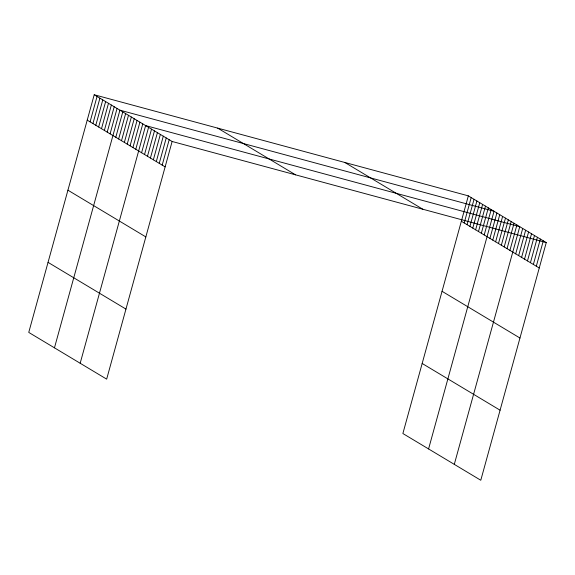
<?xml version="1.0" encoding="UTF-8"?>
<svg xmlns="http://www.w3.org/2000/svg" width="575" height="575" viewBox="0 0 575 575"><rect width="100%" height="100%" fill="white"/><g stroke="black" fill="none" stroke-linecap="round" stroke-linejoin="round"><path stroke-width="0.86" d="M94.214 94.746L28.75 332.408L106.663 379.141L172.126 141.479L94.214 94.746L468.338 195.859L546.25 242.592L480.786 480.254L402.874 433.521L468.338 195.859M90.074 121.85L97.067 96.463M92.934 123.56L99.928 98.174M95.788 125.278L102.781 99.892M98.648 126.989L105.642 101.603M101.502 128.707L108.495 103.313M104.362 130.417L111.356 105.031M107.216 132.128L114.209 106.742M110.077 133.846L117.07 108.459M54.46 347.832L119.923 110.17L494.047 211.284L428.583 448.938M115.791 137.274L122.784 111.881M118.644 138.985L125.638 113.598M121.505 140.695L128.498 115.309M124.358 142.413L131.352 117.027M127.219 144.124L134.212 118.737M130.072 145.834L137.066 120.448M132.933 147.552L139.919 122.166M135.786 149.263L142.78 123.877M80.177 363.249L145.633 125.594L519.757 226.701L454.293 464.363M141.587 152.742L148.58 127.355M144.533 154.51L151.52 129.123M147.473 156.278L154.467 130.884M150.42 158.039L157.413 132.653M153.36 159.807L160.353 134.421M156.307 161.568L163.3 136.182M159.246 163.336L166.24 137.95M162.193 165.104L169.187 139.711M464.198 222.963L471.191 197.577M467.058 224.674L474.052 199.288M469.912 226.385L476.905 200.998M472.772 228.103L479.766 202.716M475.626 229.813L482.619 204.427M478.486 231.531L485.48 206.138M481.34 233.242L488.333 207.855M484.2 234.952L491.194 209.566M489.914 238.381L496.901 212.994M492.768 240.098L499.761 214.705M495.628 241.809L502.615 216.423M498.482 243.52L505.475 218.133M501.335 245.237L508.329 219.851M504.196 246.948L511.189 221.562M507.049 248.666L514.043 223.272M509.91 250.377L516.903 224.99M515.71 253.855L522.704 228.469M518.65 255.623L525.643 230.23M521.597 257.384L528.59 231.998M524.537 259.152L531.53 233.766M527.483 260.913L534.477 235.527M530.43 262.682L537.417 237.295M533.37 264.45L540.363 239.063M536.317 266.211L543.303 240.824M172.126 141.479L546.25 242.592M461.344 221.246L539.257 267.979M344.878 162.495L422.79 209.221M217.673 128.117L295.586 174.843M442.046 291.295L519.965 338.028M87.22 120.139L165.133 166.865M422.165 363.472L500.085 410.198M67.922 190.188L145.842 236.914M48.048 262.358L125.961 309.091"/></g></svg>
